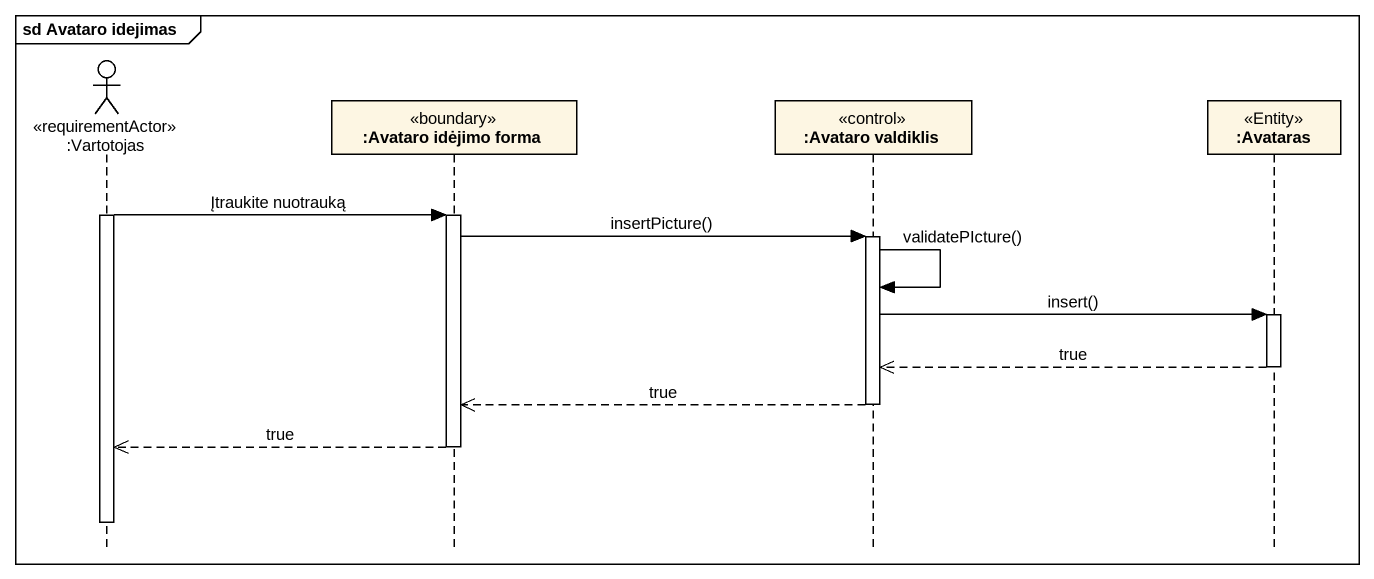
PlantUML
@startuml
mainframe sd Avataro idejimas
hide footbox
actor ":Vartotojas" as Vartotojas <<requirementActor>>
participant ":Avataro idėjimo forma" as Avataro_idėjimo_forma <<boundary>>
participant ":Avataro valdiklis" as Avataro_valdiklis <<control>>
participant ":Avataras" as Avataras <<Entity>>

activate Vartotojas
Vartotojas -> Avataro_idėjimo_forma : Įtraukite nuotrauką
activate Avataro_idėjimo_forma
Avataro_idėjimo_forma -> Avataro_valdiklis : insertPicture()
activate Avataro_valdiklis
Avataro_valdiklis -> Avataro_valdiklis : validatePIcture()
Avataro_valdiklis -> Avataras : insert()
activate Avataras
Avataras -->> Avataro_valdiklis : true
deactivate Avataras
Avataro_valdiklis -->> Avataro_idėjimo_forma : true
deactivate Avataro_valdiklis
Avataro_idėjimo_forma -->> Vartotojas : true
deactivate Avataro_idėjimo_forma
deactivate Vartotojas
@enduml
